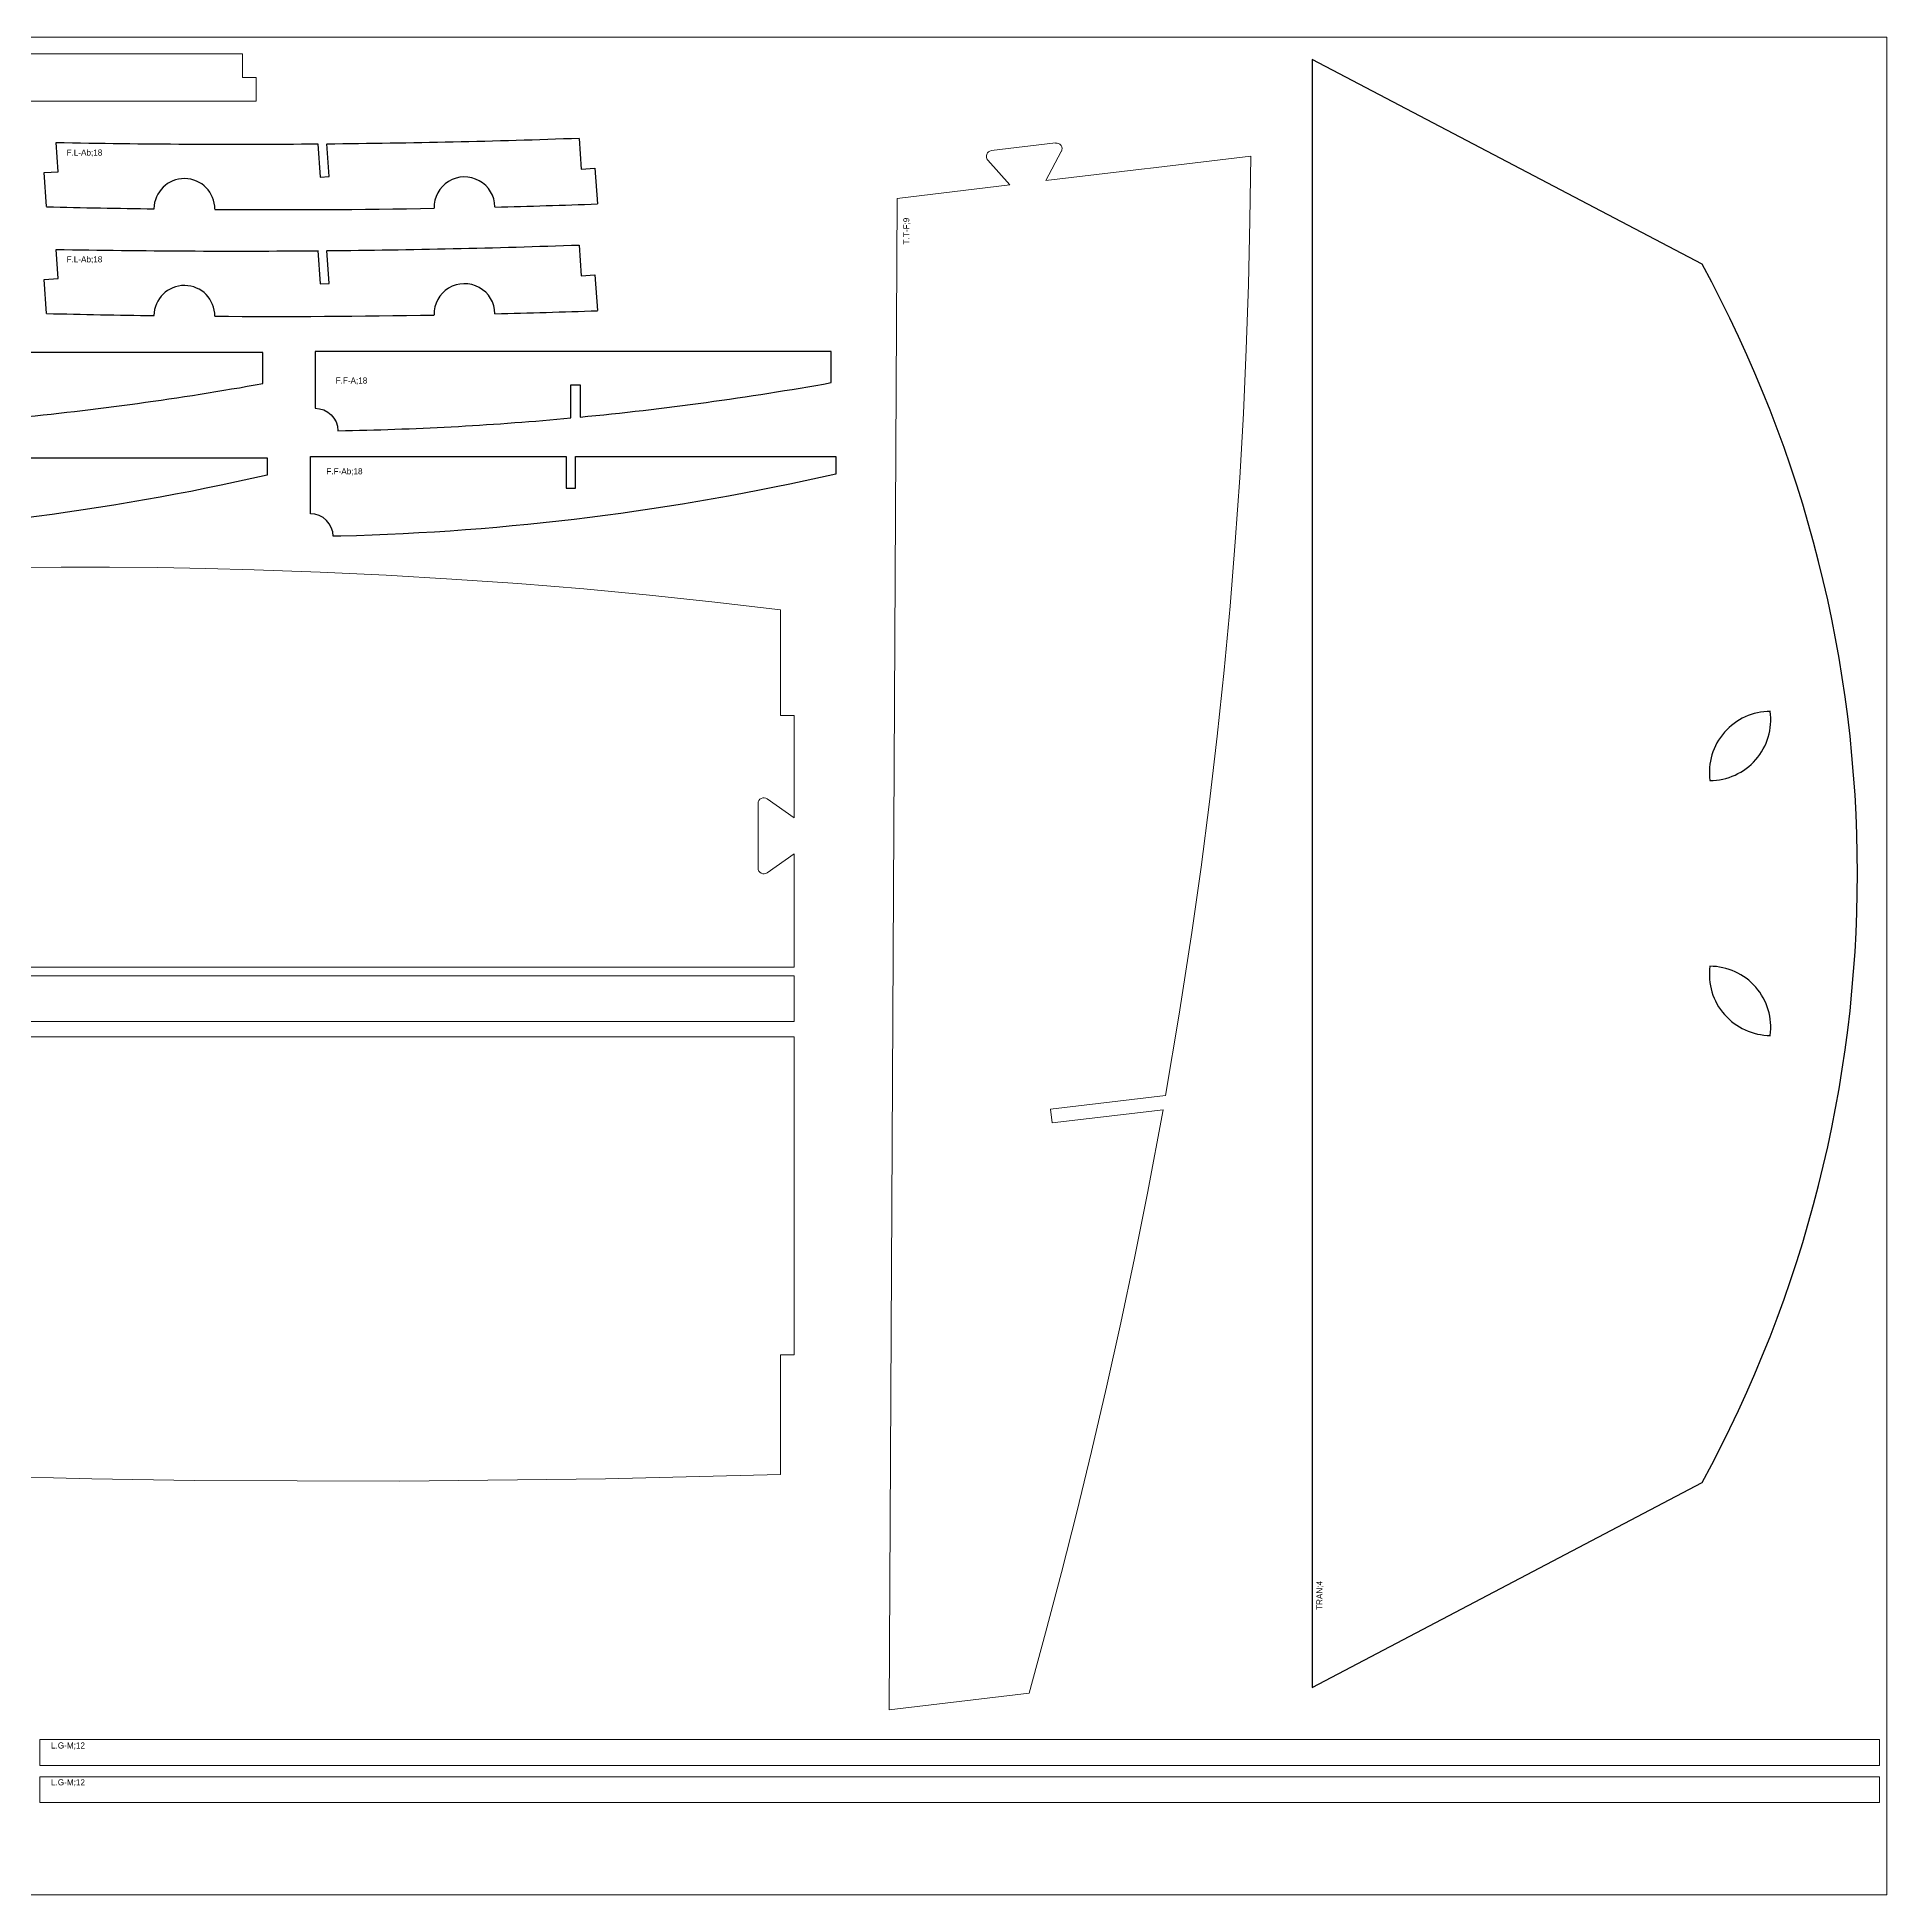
# Model space of a CAD drawing. Header units: millimetres. Extents: x 0 to 7720, y 0 to 5733.
# Drawn here: x 1225 to 2440, y 4486 to 5706 of the extents above; entities that cross this region are included whole.
import ezdxf

# ---------------------------------------------------------------- set-up
doc = ezdxf.new("R2010")
doc.units = ezdxf.units.MM
for name, color, linetype in [('0_0_0', 1, 'Continuous'), ('CORTE_6MM', 1, 'Continuous'), ('plate', 3, 'Continuous')]:
    doc.layers.add(name, color=color, linetype=linetype)

msp = doc.modelspace()

# ---------------------------------------------------------------- linework, layer by layer
at = {"layer": '0_0_0', "lineweight": 0}
msp.add_lwpolyline([(1722.6, 5059.6), (10.6, 5059.6), (10.6, 5089.6), (1722.6, 5089.6), (1722.6, 5059.6)], close=True, dxfattribs=at)
at = {"layer": 'CORTE_6MM'}
for p, q in [((1239.1, 5617.6), (1237.8, 5636.7)), ((1581.4, 5639.5), (1582.7, 5619.4)), ((1409.7, 5635.9), (1411.2, 5614.1)), ((1417.2, 5614.5), (1415.7, 5635.9)), ((1230.1, 5617), (1239.1, 5617.6)), ((1231.6, 5594.7), (1230.1, 5617)), ((1411.2, 5614.1), (1417.2, 5614.5)), ((1582.7, 5619.4), (1591.7, 5620)), ((1591.7, 5620), (1593.3, 5596.5)), ((1239.1, 5547.5), (1237.8, 5566.6)), ((1409.7, 5565.8), (1411.2, 5543.9)), ((1417.2, 5544.3), (1415.7, 5565.8)), ((1581.4, 5569.4), (1582.7, 5549.2)), ((1230.1, 5546.9), (1239.1, 5547.5)), ((1231.6, 5524.5), (1230.1, 5546.9)), ((1411.2, 5543.9), (1417.2, 5544.3)), ((1582.7, 5549.2), (1591.7, 5549.9)), ((1591.7, 5549.9), (1593.3, 5526.4))]:
    msp.add_line(p, q, dxfattribs=at)
at = {"layer": 'CORTE_6MM', "lineweight": 0}
for p, q in [((1894.1, 5636.5), (1852, 5631.5)), ((1849.6, 5625.1), (1864.1, 5609)), ((1897.9, 5630.9), (1887.7, 5611.8)), ((1887.7, 5611.8), (1954.3, 5619.8)), ((1864.1, 5609), (1790.2, 5600.1)), ((1722.6, 5193.4), (1722.6, 5260.4)), ((1698.8, 5202.7), (1698.8, 5160.3)), ((1704.8, 5205.8), (1722.6, 5193.4)), ((1704.8, 5157.2), (1722.6, 5169.6)), ((1722.6, 5169.6), (1722.6, 5095.2)), ((1227.2, 4588), (2435.2, 4588)), ((1227.2, 4571), (1227.2, 4588)), ((2435.2, 4588), (2435.2, 4571)), ((2435.2, 4571), (1227.2, 4571)), ((1227.2, 4563.6), (2435.2, 4563.6)), ((1227.2, 4546.6), (1227.2, 4563.6)), ((2435.2, 4563.6), (2435.2, 4546.6)), ((2435.2, 4546.6), (1227.2, 4546.6))]:
    msp.add_line(p, q, dxfattribs=at)
msp.add_lwpolyline([(1360.2, 5679.5), (1369.2, 5679.5), (1369.2, 5663.9), (12.2, 5663.9), (12.2, 5679.5), (21.2, 5679.5), (21.2, 5695.1), (382.2, 5695.1), (382.2, 5679.5), (391.2, 5679.5), (391.2, 5695.1), (752.2, 5695.1), (752.2, 5679.5), (761.2, 5679.5), (761.2, 5695.1), (1360.2, 5695.1), (1360.2, 5679.5)], close=True, dxfattribs=at)
at = {"layer": 'CORTE_6MM'}
for points in [[(2318.7, 5556.8), (2062.7, 5691.4), (2062.7, 4622.1), (2318.7, 4756.8, 0.255), (2318.7, 5556.8)], [(1202.6, 5455.2), (1202.6, 5477.1), (1208.6, 5477.1), (1208.6, 5455.8, 0.020407), (1373.6, 5478.5), (1373.6, 5498.9), (1034.6, 5498.9), (1034.6, 5461.6, -0.410244), (1049.6, 5446.8), (1054.6, 5446.9, 0.018162), (1202.6, 5455.2)], [(1575.9, 5455.9), (1575.9, 5477.7), (1581.9, 5477.7), (1581.9, 5456.5, 0.020407), (1746.9, 5479.1), (1746.9, 5499.6), (1407.9, 5499.6), (1407.9, 5462.3, -0.410244), (1422.9, 5447.5), (1427.9, 5447.6, 0.018162), (1575.9, 5455.9)], [(1376.4, 5418.3, -0.04979), (1051.4, 5377.7), (1046.4, 5377.5, 0.409288), (1031.4, 5392.3), (1031.4, 5429.8), (1199.4, 5429.8), (1199.4, 5409.2), (1205.4, 5409.2), (1205.4, 5429.8), (1376.4, 5429.8), (1376.4, 5418.3)], [(1749.8, 5419, -0.04979), (1424.8, 5378.3), (1419.8, 5378.2, 0.409288), (1404.8, 5393), (1404.8, 5430.5), (1572.8, 5430.5), (1572.8, 5409.9), (1578.8, 5409.9), (1578.8, 5430.5), (1749.8, 5430.5), (1749.8, 5419)]]:
    msp.add_lwpolyline(points, format="xyb", close=True, dxfattribs=at)
at = {"layer": 'CORTE_6MM', "lineweight": 0}
for points in [[(1954.8, 5619.8), (2022.3, 5627.9), (2021.8, 5585.6), (2020.8, 5543.4), (2019.4, 5501.1), (2017.5, 5458.9), (2015.1, 5416.6), (2012.1, 5374.5), (2008.7, 5332.3), (2004.8, 5290.2), (2000.3, 5247), (1995.3, 5203.9), (1989.8, 5160.9), (1983.7, 5117.9), (1975.4, 5064.3), (1966.4, 5010.9), (1890.8, 5001.9), (1891.9, 4992.9), (1964.7, 5001.6), (1954.5, 4946.8), (1946, 4904.2), (1937, 4861.7), (1927.6, 4819.4), (1917.8, 4777.1), (1908.1, 4737.3), (1898, 4697.6), (1887.5, 4658), (1876.7, 4618.5), (1784.8, 4607.5), (1784.8, 4607.5)], [(1784.8, 4607.5), (1790.2, 5600.1)], [(1209.6, 5357.7), (1241.2, 5357.9), (1272.9, 5357.9), (1304.6, 5357.6), (1336.2, 5357), (1367.9, 5356.2), (1411.2, 5354.7), (1454.5, 5352.6), (1497.8, 5350.1), (1541, 5347.1), (1584.3, 5343.6), (1627.4, 5339.5), (1670.5, 5335), (1713.6, 5330), (1713.6, 5260.4), (1722.6, 5260.4)], [(1722.6, 5095.2), (10.6, 5095.2)], [(1193.8, 4760.9), (1261.2, 4759.2), (1328.7, 4758.1), (1463.6, 4757.7), (1598.6, 4759.2), (1713.6, 4762), (1713.6, 4840.7), (1722.6, 4840.7), (1722.6, 5049.5), (1722.6, 5049.5), (10.6, 5049.5)]]:
    msp.add_lwpolyline(points, dxfattribs=at)
at = {"layer": 'CORTE_6MM'}
for centre, radius, start, end in [((1356.2, 11993.6), 6357.9, 268.93297, 270.48268), ((1356.2, 11993.6), 6357.9, 270.53684, 272.02988), ((1322.1, 5593.1), 20, 359.5112, 179.3395), ((1506, 5594.2), 20, 0.7908, 181.5928), ((1382.7, 11572.4), 5979.7, 268.55248, 269.22825), ((1382.1, 11550), 5957.3, 269.6155, 270.99945), ((1382.1, 11550), 5957.3, 271.38415, 272.03195), ((1356.2, 11923.4), 6357.9, 268.93297, 270.48268), ((1356.2, 11923.4), 6357.9, 270.53684, 272.02988), ((1322.1, 5522.9), 20, 359.5112, 179.3395), ((1506, 5524.1), 20, 0.7908, 181.5928), ((1382.7, 11502.3), 5979.7, 268.55248, 269.22825), ((1382.1, 11479.9), 5957.3, 269.6155, 270.99945), ((1382.1, 11479.9), 5957.3, 271.38415, 272.03195), ((2363.5, 5223.2), 40, 90, 187.7888), ((2323.8, 5257.8), 40, 270, 7.7888), ((2363.5, 5090.4), 40, 172.2112, 270), ((2323.8, 5055.8), 40, 352.2112, 90)]:
    msp.add_arc(centre, radius, start, end, dxfattribs=at)
at = {"layer": 'CORTE_6MM', "lineweight": 0}
for centre, start, end in [((1894.6, 5632.7), 331.8266, 96.8187), ((1852.5, 5627.7), 96.8187, 221.8107), ((1702.6, 5202.7), 55.008, 180), ((1702.6, 5160.3), 180, 304.992)]:
    msp.add_arc(centre, 3.8, start, end, dxfattribs=at)
at = {"layer": 'plate', "lineweight": 0}
msp.add_lwpolyline([(0, 5706), (2440, 5706), (2440, 4486), (0, 4486)], close=True, dxfattribs=at)

# ---------------------------------------------------------------- texts
at = {"lineweight": 0, "char_height": 4, "width": 9480.493, "attachment_point": 1}
for s, insert in [('F.L-Ab;18', (1244.7, 5632.2)), ('F.L-Ab;18', (1244.7, 5562.1)), ('F.F-A;18', (1421.4, 5482.5)), ('F.F-Ab;18', (1415.3, 5422.9)), ('L.G-M;12', (1234.5, 4586.1)), ('L.G-M;12', (1234.5, 4561.9))]:
    msp.add_mtext(s, dxfattribs=dict(at, insert=insert))
at = {"lineweight": 0, "char_height": 4, "width": 9480.493, "attachment_point": 1, "rotation": 90}
for s, insert in [('T.T-F;9', (1794.1, 5569.9)), ('TRAN;4', (2065.4, 4673.1))]:
    msp.add_mtext(s, dxfattribs=dict(at, insert=insert))

doc.saveas('drawing.dxf')
